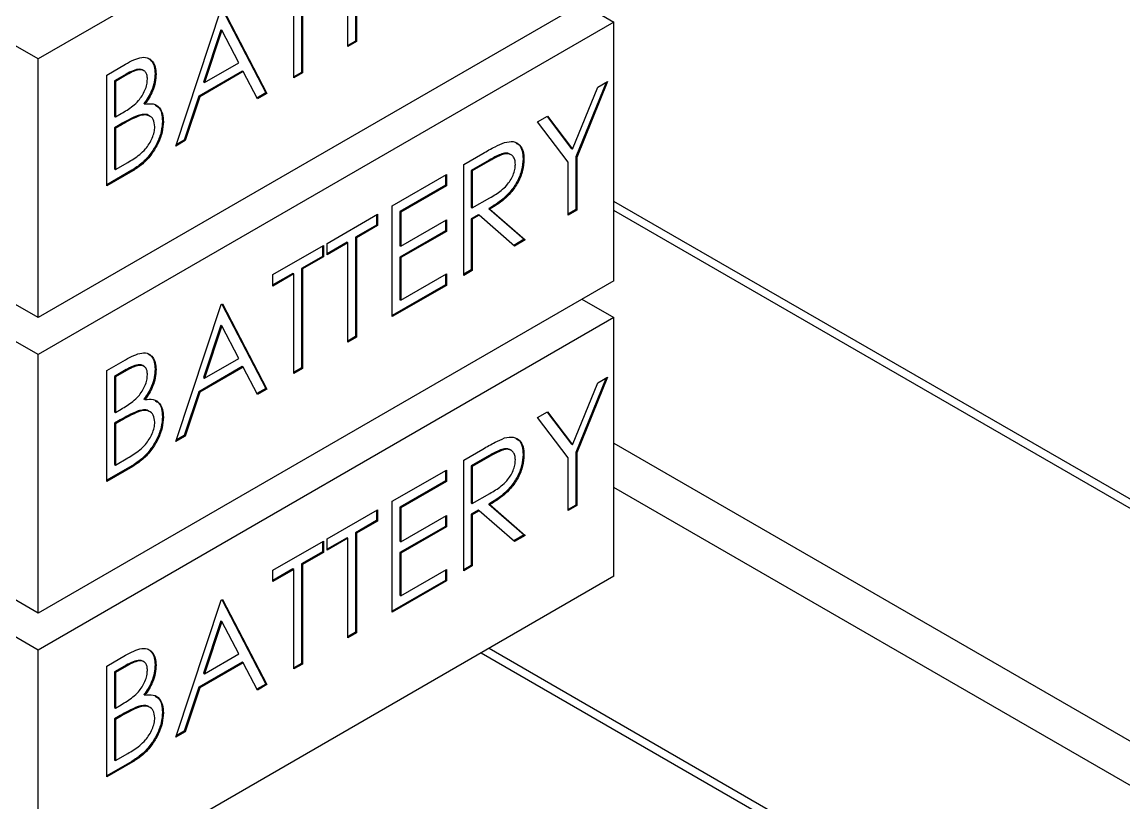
# Model space of a CAD drawing. Header units: millimetres. Extents: x 0 to 17520, y 0 to 12300.
# Drawn here: x 15423.3 to 15666.8, y 10426.1 to 10598.7 of the extents above; entities that cross this region are included whole.
import ezdxf

# ---------------------------------------------------------------- set-up
doc = ezdxf.new("R2010")
doc.units = ezdxf.units.MM
doc.header["$LTSCALE"] = 30

msp = doc.modelspace()

# ---------------------------------------------------------------- linework, layer by layer
for p, q in [((15554.1, 10664.001), (15426.821, 10590.524)), ((15495.319, 10593.251), (15495.319, 10615.235)), ((15497.011, 10616.456), (15497.011, 10594.472)), ((15497.223, 10616.334), (15497.223, 10594.35)), ((15483.353, 10586.343), (15483.353, 10608.327)), ((15485.045, 10609.548), (15485.045, 10587.564)), ((15485.257, 10609.426), (15485.257, 10587.442)), ((15554.1, 10606.843), (15426.821, 10533.366)), ((15457.245, 10571.271), (15467.307, 10601.576)), ((15467.465, 10601.667), (15477.158, 10583.011)), ((15467.579, 10601.733), (15477.37, 10582.889)), ((15547.028, 10602.76), (15554.1, 10598.678)), ((15554.1, 10598.678), (15426.821, 10525.201)), ((15554.1, 10541.52), (15554.1, 10598.678)), ((15467.21, 10596.99), (15463.368, 10585.415)), ((15467.422, 10596.868), (15463.58, 10585.292)), ((15467.21, 10596.99), (15467.422, 10596.868)), ((15471.161, 10589.668), (15467.422, 10596.868)), ((15426.821, 10590.524), (15419.749, 10594.607)), ((15497.011, 10594.472), (15495.319, 10593.496)), ((15497.223, 10594.35), (15495.319, 10593.251)), ((15497.223, 10594.35), (15497.011, 10594.472)), ((15426.821, 10533.366), (15426.821, 10590.524)), ((15442.015, 10586.975), (15446.153, 10589.364)), ((15463.58, 10585.292), (15471.161, 10589.668)), ((15442.015, 10562.479), (15442.015, 10586.975)), ((15446.29, 10587.175), (15443.706, 10585.684)), ((15446.502, 10587.053), (15443.918, 10585.561)), ((15446.29, 10587.175), (15446.502, 10587.053)), ((15450.235, 10587.916), (15449.97, 10588.069)), ((15452.893, 10587.185), (15452.681, 10587.307)), ((15471.952, 10587.857), (15462.336, 10582.306)), ((15472.164, 10587.735), (15462.548, 10582.184)), ((15472.164, 10587.735), (15471.952, 10587.857)), ((15475.3, 10581.694), (15472.164, 10587.735)), ((15485.045, 10587.564), (15483.353, 10586.588)), ((15485.257, 10587.442), (15483.353, 10586.343)), ((15485.257, 10587.442), (15485.045, 10587.564)), ((15443.706, 10585.684), (15443.706, 10577.832)), ((15443.706, 10585.684), (15443.918, 10585.561)), ((15443.918, 10585.561), (15443.918, 10577.71)), ((15463.368, 10585.415), (15463.58, 10585.292)), ((15544.957, 10570.553), (15550.524, 10584.293)), ((15552.362, 10585.354), (15545.693, 10568.897)), ((15552.704, 10585.551), (15545.905, 10568.774)), ((15550.524, 10584.293), (15552.704, 10585.551)), ((15462.336, 10582.306), (15459.11, 10572.593)), ((15462.548, 10582.184), (15459.322, 10572.47)), ((15462.548, 10582.184), (15462.336, 10582.306)), ((15477.158, 10583.011), (15475.203, 10581.882)), ((15477.37, 10582.889), (15475.3, 10581.694)), ((15477.37, 10582.889), (15477.158, 10583.011)), ((15450.441, 10580.558), (15450.229, 10580.68)), ((15443.706, 10577.832), (15443.918, 10577.71)), ((15444.968, 10576.049), (15443.706, 10575.32)), ((15443.918, 10577.71), (15445.197, 10578.448)), ((15444.968, 10576.049), (15445.18, 10575.926)), ((15448.937, 10578.05), (15449.149, 10577.928)), ((15451.581, 10577.852), (15451.316, 10578.005)), ((15454.525, 10576.654), (15454.313, 10576.776)), ((15537.202, 10576.602), (15539.382, 10577.861)), ((15544.001, 10567.675), (15537.202, 10576.602)), ((15539.3, 10577.813), (15544.745, 10570.676)), ((15539.382, 10577.861), (15544.957, 10570.553)), ((15443.706, 10575.32), (15443.706, 10566.212)), ((15443.706, 10575.32), (15443.918, 10575.198)), ((15445.18, 10575.926), (15443.918, 10575.198)), ((15443.918, 10575.198), (15443.918, 10566.09)), ((15459.322, 10572.47), (15457.245, 10571.271)), ((15459.11, 10572.593), (15457.345, 10571.574)), ((15459.322, 10572.47), (15459.11, 10572.593)), ((15520.884, 10567.182), (15525.129, 10569.633)), ((15531.347, 10569.345), (15531.082, 10569.498)), ((15544.957, 10570.553), (15544.745, 10570.676)), ((15545.693, 10568.897), (15545.693, 10557.252)), ((15545.905, 10568.774), (15545.693, 10568.897)), ((15545.905, 10568.774), (15545.905, 10557.13)), ((15443.918, 10566.09), (15446.629, 10567.655)), ((15520.884, 10542.686), (15520.884, 10567.182)), ((15526.553, 10568.187), (15522.576, 10565.891)), ((15526.765, 10568.065), (15522.788, 10565.768)), ((15526.553, 10568.187), (15526.765, 10568.065)), ((15534.21, 10568.324), (15533.998, 10568.447)), ((15544.001, 10556.031), (15544.001, 10567.675)), ((15447.539, 10565.913), (15442.015, 10562.723)), ((15447.751, 10565.79), (15442.015, 10562.479)), ((15443.706, 10566.212), (15443.918, 10566.09)), ((15447.751, 10565.79), (15447.539, 10565.913)), ((15505.11, 10558.076), (15517.077, 10564.984)), ((15516.864, 10564.861), (15516.864, 10562.594)), ((15517.077, 10564.984), (15517.077, 10562.471)), ((15522.576, 10565.891), (15522.576, 10557.726)), ((15522.576, 10565.891), (15522.788, 10565.768)), ((15522.788, 10565.768), (15522.788, 10557.603)), ((15516.864, 10562.594), (15506.802, 10556.785)), ((15517.077, 10562.471), (15507.014, 10556.662)), ((15517.077, 10562.471), (15516.864, 10562.594)), ((15522.788, 10557.603), (15526.672, 10559.811)), ((15777.817, 10429.901), (15554.1, 10559.05)), ((15505.11, 10533.58), (15505.11, 10558.076)), ((15506.802, 10556.785), (15506.802, 10549.248)), ((15507.014, 10556.662), (15506.802, 10556.785)), ((15507.014, 10556.662), (15507.014, 10549.125)), ((15522.576, 10557.726), (15522.788, 10557.603)), ((15526.477, 10557.465), (15534.27, 10550.658)), ((15526.689, 10557.343), (15526.477, 10557.465)), ((15526.689, 10557.343), (15534.482, 10550.536)), ((15545.693, 10557.252), (15544.001, 10556.276)), ((15545.905, 10557.13), (15544.001, 10556.031)), ((15545.905, 10557.13), (15545.693, 10557.252)), ((15776.06, 10428.886), (15554.1, 10557.021)), ((15490.696, 10549.755), (15501.847, 10556.192)), ((15501.634, 10556.069), (15501.634, 10553.802)), ((15501.847, 10556.192), (15501.847, 10553.679)), ((15507.014, 10549.125), (15517.077, 10554.934)), ((15516.864, 10554.812), (15516.864, 10552.544)), ((15517.077, 10554.934), (15517.077, 10552.422)), ((15524.123, 10556.106), (15522.576, 10555.213)), ((15522.576, 10555.213), (15522.576, 10543.907)), ((15522.788, 10555.091), (15522.576, 10555.213)), ((15524.335, 10555.984), (15522.788, 10555.091)), ((15522.788, 10555.091), (15522.788, 10543.785)), ((15524.335, 10555.984), (15524.123, 10556.106)), ((15532.128, 10549.177), (15524.335, 10555.984)), ((15501.634, 10553.802), (15497.011, 10551.133)), ((15501.847, 10553.679), (15497.223, 10551.01)), ((15501.847, 10553.679), (15501.634, 10553.802)), ((15516.864, 10552.544), (15506.802, 10546.735)), ((15517.077, 10552.422), (15507.014, 10546.613)), ((15517.077, 10552.422), (15516.864, 10552.544)), ((15478.73, 10542.847), (15489.88, 10549.284)), ((15489.88, 10549.284), (15489.88, 10546.771)), ((15495.107, 10550.034), (15490.696, 10547.487)), ((15495.319, 10549.911), (15490.696, 10547.242)), ((15490.696, 10547.242), (15490.696, 10549.755)), ((15495.319, 10549.911), (15495.107, 10550.034)), ((15495.319, 10527.928), (15495.319, 10549.911)), ((15497.011, 10551.133), (15497.011, 10529.149)), ((15497.223, 10551.01), (15497.011, 10551.133)), ((15497.223, 10551.01), (15497.223, 10529.027)), ((15507.014, 10549.125), (15506.802, 10549.248)), ((15534.27, 10550.658), (15531.959, 10549.324)), ((15534.482, 10550.536), (15532.128, 10549.177)), ((15534.482, 10550.536), (15534.27, 10550.658)), ((15489.668, 10546.894), (15485.045, 10544.225)), ((15489.668, 10549.161), (15489.668, 10546.894)), ((15489.88, 10546.771), (15489.668, 10546.894)), ((15489.88, 10546.771), (15485.257, 10544.102)), ((15506.802, 10546.735), (15506.802, 10537.314)), ((15507.014, 10546.613), (15506.802, 10546.735)), ((15507.014, 10546.613), (15507.014, 10537.191)), ((15483.141, 10543.126), (15478.73, 10540.579)), ((15483.353, 10543.003), (15478.73, 10540.334)), ((15478.73, 10540.334), (15478.73, 10542.847)), ((15483.353, 10543.003), (15483.141, 10543.126)), ((15483.353, 10521.02), (15483.353, 10543.003)), ((15485.045, 10544.225), (15485.045, 10522.241)), ((15485.257, 10544.102), (15485.045, 10544.225)), ((15485.257, 10544.102), (15485.257, 10522.119)), ((15507.014, 10537.191), (15517.077, 10543)), ((15516.864, 10542.878), (15516.864, 10540.61)), ((15517.077, 10543), (15517.077, 10540.488)), ((15522.576, 10543.907), (15520.884, 10542.931)), ((15522.788, 10543.785), (15520.884, 10542.686)), ((15522.788, 10543.785), (15522.576, 10543.907)), ((15554.1, 10541.52), (15426.821, 10468.043)), ((15516.864, 10540.61), (15505.11, 10533.825)), ((15517.077, 10540.488), (15505.11, 10533.58)), ((15517.077, 10540.488), (15516.864, 10540.61)), ((15426.821, 10533.366), (15419.75, 10537.448)), ((15507.014, 10537.191), (15506.802, 10537.314)), ((15547.028, 10537.437), (15554.1, 10533.354)), ((15457.245, 10505.947), (15467.307, 10536.253)), ((15467.307, 10536.253), (15467.579, 10536.41)), ((15467.465, 10536.344), (15477.158, 10517.688)), ((15467.579, 10536.41), (15477.37, 10517.565)), ((15554.1, 10533.354), (15426.821, 10459.878)), ((15554.1, 10476.197), (15554.1, 10533.354)), ((15467.21, 10531.667), (15463.368, 10520.091)), ((15467.422, 10531.544), (15463.58, 10519.969)), ((15467.21, 10531.667), (15467.422, 10531.544)), ((15471.161, 10524.345), (15467.422, 10531.544)), ((15426.821, 10525.201), (15419.749, 10529.284)), ((15497.011, 10529.149), (15495.319, 10528.172)), ((15497.223, 10529.027), (15495.319, 10527.928)), ((15497.223, 10529.027), (15497.011, 10529.149)), ((15426.821, 10468.043), (15426.821, 10525.201)), ((15442.015, 10521.652), (15446.153, 10524.041)), ((15450.235, 10522.593), (15449.97, 10522.746)), ((15471.952, 10522.534), (15462.336, 10516.983)), ((15463.58, 10519.969), (15471.161, 10524.345)), ((15472.164, 10522.412), (15471.952, 10522.534)), ((15442.015, 10497.155), (15442.015, 10521.652)), ((15446.29, 10521.852), (15443.706, 10520.361)), ((15443.706, 10520.361), (15443.706, 10512.509)), ((15443.706, 10520.361), (15443.918, 10520.238)), ((15446.502, 10521.73), (15443.918, 10520.238)), ((15443.918, 10520.238), (15443.918, 10512.387)), ((15446.29, 10521.852), (15446.502, 10521.73)), ((15452.893, 10521.861), (15452.681, 10521.984)), ((15472.164, 10522.412), (15462.548, 10516.86)), ((15463.368, 10520.091), (15463.58, 10519.969)), ((15475.3, 10516.371), (15472.164, 10522.412)), ((15485.045, 10522.241), (15483.353, 10521.264)), ((15485.257, 10522.119), (15483.353, 10521.02)), ((15485.257, 10522.119), (15485.045, 10522.241)), ((15552.362, 10520.031), (15545.693, 10503.574)), ((15552.704, 10520.228), (15545.905, 10503.451)), ((15550.524, 10518.969), (15552.704, 10520.228)), ((15477.158, 10517.688), (15475.203, 10516.559)), ((15477.37, 10517.565), (15477.158, 10517.688)), ((15544.957, 10505.23), (15550.524, 10518.969)), ((15450.441, 10515.235), (15450.229, 10515.357)), ((15462.336, 10516.983), (15459.11, 10507.269)), ((15462.548, 10516.86), (15459.322, 10507.147)), ((15462.548, 10516.86), (15462.336, 10516.983)), ((15477.37, 10517.565), (15475.3, 10516.371)), ((15443.918, 10512.387), (15445.197, 10513.125)), ((15448.937, 10512.727), (15449.149, 10512.605)), ((15443.706, 10512.509), (15443.918, 10512.387)), ((15444.968, 10510.725), (15443.706, 10509.997)), ((15445.18, 10510.603), (15443.918, 10509.874)), ((15444.968, 10510.725), (15445.18, 10510.603)), ((15451.581, 10512.528), (15451.316, 10512.681)), ((15454.525, 10511.331), (15454.313, 10511.453)), ((15537.202, 10511.279), (15539.382, 10512.537)), ((15544.001, 10502.352), (15537.202, 10511.279)), ((15539.3, 10512.49), (15544.745, 10505.352)), ((15539.382, 10512.537), (15544.957, 10505.23)), ((15443.706, 10509.997), (15443.706, 10500.889)), ((15443.706, 10509.997), (15443.918, 10509.874)), ((15443.918, 10509.874), (15443.918, 10500.767)), ((15459.322, 10507.147), (15457.245, 10505.947)), ((15459.11, 10507.269), (15457.345, 10506.25)), ((15459.322, 10507.147), (15459.11, 10507.269)), ((15554.1, 10505.587), (15731.512, 10403.169)), ((15520.884, 10501.859), (15525.129, 10504.309)), ((15531.347, 10504.022), (15531.082, 10504.175)), ((15534.21, 10503.001), (15533.998, 10503.123)), ((15544.957, 10505.23), (15544.745, 10505.352)), ((15545.693, 10503.574), (15545.693, 10491.929)), ((15545.905, 10503.451), (15545.693, 10503.574)), ((15545.905, 10503.451), (15545.905, 10491.807)), ((15447.539, 10500.589), (15442.015, 10497.4)), ((15443.706, 10500.889), (15443.918, 10500.767)), ((15443.918, 10500.767), (15446.629, 10502.332)), ((15447.751, 10500.467), (15447.539, 10500.589)), ((15520.884, 10477.362), (15520.884, 10501.859)), ((15526.553, 10502.864), (15522.576, 10500.568)), ((15522.576, 10500.568), (15522.576, 10492.402)), ((15522.576, 10500.568), (15522.788, 10500.445)), ((15526.765, 10502.741), (15522.788, 10500.445)), ((15526.553, 10502.864), (15526.765, 10502.741)), ((15544.001, 10490.708), (15544.001, 10502.352)), ((15447.751, 10500.467), (15442.015, 10497.155)), ((15505.11, 10492.753), (15517.077, 10499.661)), ((15516.864, 10499.538), (15516.864, 10497.271)), ((15517.077, 10499.661), (15517.077, 10497.148)), ((15522.788, 10500.445), (15522.788, 10492.28)), ((15516.864, 10497.271), (15506.802, 10491.462)), ((15517.077, 10497.148), (15507.014, 10491.339)), ((15517.077, 10497.148), (15516.864, 10497.271)), ((15723.026, 10398.271), (15554.1, 10495.79)), ((15522.788, 10492.28), (15526.672, 10494.488)), ((15490.696, 10484.431), (15501.847, 10490.869)), ((15501.847, 10490.869), (15501.847, 10488.356)), ((15505.11, 10468.256), (15505.11, 10492.753)), ((15506.802, 10491.462), (15506.802, 10483.924)), ((15507.014, 10491.339), (15506.802, 10491.462)), ((15507.014, 10491.339), (15507.014, 10483.802)), ((15522.576, 10492.402), (15522.788, 10492.28)), ((15526.477, 10492.142), (15534.27, 10485.335)), ((15526.689, 10492.019), (15526.477, 10492.142)), ((15526.689, 10492.019), (15534.482, 10485.213)), ((15545.693, 10491.929), (15544.001, 10490.953)), ((15545.905, 10491.807), (15544.001, 10490.708)), ((15545.905, 10491.807), (15545.693, 10491.929)), ((15501.634, 10488.479), (15497.011, 10485.81)), ((15501.634, 10490.746), (15501.634, 10488.479)), ((15501.847, 10488.356), (15501.634, 10488.479)), ((15507.014, 10483.802), (15517.077, 10489.611)), ((15516.864, 10489.488), (15516.864, 10487.221)), ((15517.077, 10489.611), (15517.077, 10487.098)), ((15524.123, 10490.783), (15522.576, 10489.89)), ((15522.576, 10489.89), (15522.576, 10478.584)), ((15522.788, 10489.767), (15522.576, 10489.89)), ((15524.335, 10490.66), (15522.788, 10489.767)), ((15522.788, 10489.767), (15522.788, 10478.461)), ((15524.335, 10490.66), (15524.123, 10490.783)), ((15532.128, 10483.853), (15524.335, 10490.66)), ((15501.847, 10488.356), (15497.223, 10485.687)), ((15516.864, 10487.221), (15506.802, 10481.412)), ((15517.077, 10487.098), (15507.014, 10481.289)), ((15517.077, 10487.098), (15516.864, 10487.221)), ((15478.73, 10477.523), (15489.88, 10483.96)), ((15489.668, 10483.838), (15489.668, 10481.571)), ((15489.88, 10483.96), (15489.88, 10481.448)), ((15495.107, 10484.711), (15490.696, 10482.164)), ((15495.319, 10484.588), (15490.696, 10481.919)), ((15490.696, 10481.919), (15490.696, 10484.431)), ((15495.319, 10484.588), (15495.107, 10484.711)), ((15495.319, 10462.604), (15495.319, 10484.588)), ((15497.011, 10485.81), (15497.011, 10463.826)), ((15497.223, 10485.687), (15497.011, 10485.81)), ((15497.223, 10485.687), (15497.223, 10463.703)), ((15507.014, 10483.802), (15506.802, 10483.924)), ((15534.27, 10485.335), (15531.959, 10484.001)), ((15534.482, 10485.213), (15532.128, 10483.853)), ((15534.482, 10485.213), (15534.27, 10485.335)), ((15489.668, 10481.571), (15485.045, 10478.901)), ((15489.88, 10481.448), (15485.257, 10478.779)), ((15489.88, 10481.448), (15489.668, 10481.571)), ((15506.802, 10481.412), (15506.802, 10471.99)), ((15507.014, 10481.289), (15506.802, 10481.412)), ((15507.014, 10481.289), (15507.014, 10471.868)), ((15485.045, 10478.901), (15485.045, 10456.918)), ((15485.257, 10478.779), (15485.045, 10478.901)), ((15485.257, 10478.779), (15485.257, 10456.795)), ((15554.1, 10476.197), (15426.821, 10402.72)), ((15483.141, 10477.802), (15478.73, 10475.256)), ((15483.353, 10477.68), (15478.73, 10475.011)), ((15478.73, 10475.011), (15478.73, 10477.523)), ((15483.353, 10477.68), (15483.141, 10477.802)), ((15483.353, 10455.696), (15483.353, 10477.68)), ((15507.014, 10471.868), (15517.077, 10477.677)), ((15516.864, 10477.554), (15516.864, 10475.287)), ((15517.077, 10477.677), (15517.077, 10475.164)), ((15522.576, 10478.584), (15520.884, 10477.607)), ((15522.788, 10478.461), (15520.884, 10477.362)), ((15522.788, 10478.461), (15522.576, 10478.584)), ((15516.864, 10475.287), (15505.11, 10468.501)), ((15517.077, 10475.164), (15505.11, 10468.256)), ((15517.077, 10475.164), (15516.864, 10475.287)), ((15426.821, 10468.043), (15419.75, 10472.125)), ((15507.014, 10471.868), (15506.802, 10471.99)), ((15457.245, 10440.624), (15467.307, 10470.929)), ((15467.307, 10470.929), (15467.579, 10471.086)), ((15467.465, 10471.02), (15477.158, 10452.365)), ((15467.579, 10471.086), (15477.37, 10452.242)), ((15467.21, 10466.343), (15463.368, 10454.768)), ((15467.422, 10466.221), (15463.58, 10454.646)), ((15467.21, 10466.343), (15467.422, 10466.221)), ((15471.161, 10459.022), (15467.422, 10466.221)), ((15426.821, 10459.878), (15419.749, 10463.96)), ((15497.011, 10463.826), (15495.319, 10462.849)), ((15497.223, 10463.703), (15495.319, 10462.604)), ((15497.223, 10463.703), (15497.011, 10463.826)), ((15426.821, 10402.72), (15426.821, 10459.878)), ((15524.757, 10459.257), (15676.714, 10371.535)), ((15526.515, 10460.272), (15678.471, 10372.55)), ((15442.015, 10456.328), (15446.153, 10458.718)), ((15450.235, 10457.269), (15449.97, 10457.422)), ((15471.952, 10457.211), (15462.336, 10451.659)), ((15472.164, 10457.088), (15462.548, 10451.537)), ((15463.58, 10454.646), (15471.161, 10459.022)), ((15472.164, 10457.088), (15471.952, 10457.211)), ((15475.3, 10451.048), (15472.164, 10457.088)), ((15485.045, 10456.918), (15483.353, 10455.941)), ((15485.257, 10456.795), (15483.353, 10455.696)), ((15485.257, 10456.795), (15485.045, 10456.918)), ((15442.015, 10431.832), (15442.015, 10456.328)), ((15446.29, 10456.529), (15443.706, 10455.037)), ((15443.706, 10455.037), (15443.706, 10447.186)), ((15443.706, 10455.037), (15443.918, 10454.915)), ((15446.502, 10456.406), (15443.918, 10454.915)), ((15443.918, 10454.915), (15443.918, 10447.063)), ((15446.29, 10456.529), (15446.502, 10456.406)), ((15452.893, 10456.538), (15452.681, 10456.661)), ((15463.368, 10454.768), (15463.58, 10454.646)), ((15477.158, 10452.365), (15475.203, 10451.236)), ((15477.37, 10452.242), (15475.3, 10451.048)), ((15477.37, 10452.242), (15477.158, 10452.365)), ((15450.441, 10449.911), (15450.229, 10450.034)), ((15462.336, 10451.659), (15459.11, 10441.946)), ((15462.548, 10451.537), (15459.322, 10441.824)), ((15462.548, 10451.537), (15462.336, 10451.659)), ((15443.706, 10447.186), (15443.918, 10447.063)), ((15443.918, 10447.063), (15445.197, 10447.802)), ((15448.937, 10447.404), (15449.149, 10447.281)), ((15451.581, 10447.205), (15451.316, 10447.358)), ((15444.968, 10445.402), (15443.706, 10444.673)), ((15443.706, 10444.673), (15443.706, 10435.566)), ((15443.706, 10444.673), (15443.918, 10444.551)), ((15445.18, 10445.28), (15443.918, 10444.551)), ((15443.918, 10444.551), (15443.918, 10435.443)), ((15444.968, 10445.402), (15445.18, 10445.28)), ((15454.525, 10446.007), (15454.313, 10446.13)), ((15459.322, 10441.824), (15457.245, 10440.624)), ((15459.11, 10441.946), (15457.345, 10440.927)), ((15459.322, 10441.824), (15459.11, 10441.946)), ((15447.539, 10435.266), (15442.015, 10432.077)), ((15447.751, 10435.144), (15442.015, 10431.832)), ((15443.706, 10435.566), (15443.918, 10435.443)), ((15443.918, 10435.443), (15446.629, 10437.009)), ((15447.751, 10435.144), (15447.539, 10435.266))]:
    msp.add_line(p, q)
for points, knots in [([(15446.153, 10589.364), (15446.757, 10589.695), (15447.964, 10590.356), (15449.758, 10590.99), (15451.24, 10590.826), (15452.209, 10589.965), (15452.795, 10588.775), (15452.86, 10587.715), (15452.893, 10587.185)], [0, 0, 0, 0, 0.1870189, 0.3737243, 0.5599417, 0.7066189, 0.8533088, 1, 1, 1, 1]), ([(15451.164, 10590.688), (15451.443, 10590.491), (15452.039, 10590.069), (15452.578, 10588.89), (15452.647, 10587.835), (15452.681, 10587.307)], [0, 0, 0, 0, 0.3047014, 0.6523491, 1, 1, 1, 1]), ([(15449.987, 10588.04), (15449.968, 10588.057), (15449.792, 10588.218), (15449.086, 10588.31), (15447.84, 10588.015), (15446.807, 10587.456), (15446.29, 10587.175)], [0, 0, 0, 0, 0.0232751, 0.2186806, 0.6087124, 1, 1, 1, 1]), ([(15445.197, 10578.448), (15445.628, 10578.705), (15446.49, 10579.217), (15447.777, 10580.113), (15448.93, 10581.157), (15449.837, 10582.378), (15450.477, 10583.599), (15450.911, 10584.875), (15450.963, 10585.653), (15450.989, 10586.042)], [0, 0, 0, 0, 0.16694661, 0.33380825, 0.50027648, 0.62526205, 0.75023901, 0.87515042, 1, 1, 1, 1]), ([(15450.989, 10586.042), (15450.974, 10586.331), (15450.943, 10586.909), (15450.657, 10587.591), (15450.166, 10588.011), (15449.319, 10588.221), (15448.045, 10587.882), (15447.017, 10587.33), (15446.502, 10587.053)], [0, 0, 0, 0, 0.1250852, 0.2500304, 0.3749874, 0.5000287, 0.7496126, 1, 1, 1, 1]), ([(15452.681, 10587.307), (15452.647, 10586.707), (15452.578, 10585.506), (15452.007, 10583.674), (15451.209, 10582.022), (15450.556, 10581.128), (15450.229, 10580.68)], [0, 0, 0, 0, 0.2799284, 0.55967, 0.7797618, 1, 1, 1, 1]), ([(15452.893, 10587.185), (15452.859, 10586.584), (15452.79, 10585.384), (15452.219, 10583.552), (15451.422, 10581.899), (15450.768, 10581.005), (15450.441, 10580.558)], [0, 0, 0, 0, 0.2799284, 0.55967, 0.7797618, 1, 1, 1, 1]), ([(15450.441, 10580.558), (15451.077, 10580.627), (15452.346, 10580.766), (15453.682, 10579.896), (15454.408, 10578.443), (15454.486, 10577.25), (15454.525, 10576.654)], [0, 0, 0, 0, 0.2803807, 0.5596071, 0.7797616, 1, 1, 1, 1]), ([(15452.681, 10580.304), (15452.96, 10580.167), (15453.634, 10579.837), (15454.185, 10578.545), (15454.27, 10577.366), (15454.313, 10576.776)], [0, 0, 0, 0, 0.2606007, 0.63023, 1, 1, 1, 1]), ([(15448.937, 10578.05), (15448.199, 10577.73), (15446.881, 10577.157), (15445.553, 10576.387), (15444.968, 10576.049)], [0, 0, 0, 0, 0.5597307, 1, 1, 1, 1]), ([(15449.149, 10577.928), (15448.411, 10577.607), (15447.093, 10577.034), (15445.765, 10576.265), (15445.18, 10575.926)], [0, 0, 0, 0, 0.5597307, 1, 1, 1, 1]), ([(15454.313, 10576.776), (15454.262, 10576.015), (15454.16, 10574.493), (15453.212, 10571.989), (15451.758, 10569.528), (15449.775, 10567.35), (15448.285, 10566.392), (15447.539, 10565.913)], [0, 0, 0, 0, 0.1866714, 0.3731938, 0.5599425, 0.7797048, 1, 1, 1, 1]), ([(15454.525, 10576.654), (15454.474, 10575.893), (15454.372, 10574.371), (15453.424, 10571.867), (15451.97, 10569.406), (15449.987, 10567.228), (15448.497, 10566.27), (15447.751, 10565.79)], [0, 0, 0, 0, 0.1866714, 0.3731938, 0.5599425, 0.7797048, 1, 1, 1, 1]), ([(15451.305, 10577.935), (15451.248, 10577.992), (15450.949, 10578.292), (15450.101, 10578.313), (15449.325, 10578.138), (15448.937, 10578.05)], [0, 0, 0, 0, 0.1062022, 0.5529331, 1, 1, 1, 1]), ([(15452.621, 10575.555), (15452.558, 10576.121), (15452.432, 10577.255), (15451.463, 10578.03), (15450.333, 10578.22), (15449.544, 10578.025), (15449.149, 10577.928)], [0, 0, 0, 0, 0.2790352, 0.558616, 0.779225, 1, 1, 1, 1]), ([(15446.629, 10567.655), (15447.076, 10567.919), (15447.968, 10568.447), (15449.3, 10569.379), (15450.487, 10570.482), (15451.415, 10571.759), (15452.068, 10573.023), (15452.536, 10574.344), (15452.593, 10575.151), (15452.621, 10575.555)], [0, 0, 0, 0, 0.1669392, 0.3338074, 0.5002202, 0.6252242, 0.7502015, 0.8751351, 1, 1, 1, 1]), ([(15525.129, 10569.633), (15526.031, 10570.156), (15527.639, 10571.091), (15529.234, 10571.773), (15529.935, 10572.073)], [0, 0, 0, 0, 0.5602408, 1, 1, 1, 1]), ([(15529.935, 10572.073), (15530.601, 10572.203), (15531.932, 10572.461), (15533.332, 10571.619), (15534.105, 10570.164), (15534.175, 10568.938), (15534.21, 10568.324)], [0, 0, 0, 0, 0.2797973, 0.5595026, 0.7796275, 1, 1, 1, 1]), ([(15532.387, 10571.943), (15532.645, 10571.829), (15533.316, 10571.535), (15533.88, 10570.263), (15533.959, 10569.052), (15533.998, 10568.447)], [0, 0, 0, 0, 0.2382181, 0.6188949, 1, 1, 1, 1]), ([(15531.093, 10569.459), (15531.055, 10569.491), (15530.821, 10569.688), (15530.125, 10569.761), (15529.028, 10569.475), (15527.791, 10568.885), (15526.966, 10568.42), (15526.553, 10568.187)], [0, 0, 0, 0, 0.0379761, 0.2302223, 0.4863416, 0.743138, 1, 1, 1, 1]), ([(15532.307, 10567.23), (15532.284, 10567.575), (15532.238, 10568.266), (15531.816, 10569.002), (15531.217, 10569.483), (15530.35, 10569.66), (15529.236, 10569.346), (15528.004, 10568.765), (15527.178, 10568.298), (15526.765, 10568.065)], [0, 0, 0, 0, 0.12491887, 0.24984335, 0.3747939, 0.49973206, 0.66618047, 0.83306889, 1, 1, 1, 1]), ([(15533.998, 10568.447), (15533.943, 10567.64), (15533.832, 10566.028), (15532.78, 10563.361), (15531.259, 10561.17), (15529.618, 10559.587), (15528.054, 10558.419), (15527.002, 10557.783), (15526.477, 10557.465)], [0, 0, 0, 0, 0.1865043, 0.3727476, 0.5590666, 0.7058755, 0.8529101, 1, 1, 1, 1]), ([(15526.672, 10559.811), (15527.093, 10560.062), (15527.936, 10560.565), (15529.196, 10561.431), (15530.322, 10562.455), (15531.218, 10563.642), (15531.829, 10564.846), (15532.235, 10566.091), (15532.283, 10566.85), (15532.307, 10567.23)], [0, 0, 0, 0, 0.1669289, 0.3337955, 0.5002373, 0.6251758, 0.7501499, 0.8750651, 1, 1, 1, 1]), ([(15534.21, 10568.324), (15534.155, 10567.517), (15534.044, 10565.905), (15532.992, 10563.238), (15531.471, 10561.047), (15529.83, 10559.465), (15528.266, 10558.297), (15527.215, 10557.661), (15526.689, 10557.343)], [0, 0, 0, 0, 0.1865043, 0.3727476, 0.5590666, 0.7058755, 0.8529101, 1, 1, 1, 1]), ([(15446.153, 10524.041), (15446.757, 10524.372), (15447.964, 10525.033), (15449.758, 10525.667), (15451.24, 10525.503), (15452.209, 10524.642), (15452.795, 10523.452), (15452.86, 10522.392), (15452.893, 10521.861)], [0, 0, 0, 0, 0.1870205, 0.3737281, 0.5599469, 0.7066251, 0.853312, 1, 1, 1, 1]), ([(15451.164, 10525.365), (15451.443, 10525.168), (15452.039, 10524.746), (15452.578, 10523.567), (15452.647, 10522.511), (15452.681, 10521.984)], [0, 0, 0, 0, 0.30471297, 0.65235523, 1, 1, 1, 1]), ([(15449.987, 10522.717), (15449.968, 10522.734), (15449.792, 10522.895), (15449.086, 10522.987), (15447.84, 10522.692), (15446.807, 10522.132), (15446.29, 10521.852)], [0, 0, 0, 0, 0.02326698, 0.21866846, 0.60870798, 1, 1, 1, 1]), ([(15450.989, 10520.718), (15450.974, 10521.008), (15450.943, 10521.586), (15450.657, 10522.268), (15450.166, 10522.688), (15449.319, 10522.898), (15448.045, 10522.559), (15447.017, 10522.006), (15446.502, 10521.73)], [0, 0, 0, 0, 0.1250914, 0.2500359, 0.3749924, 0.500029, 0.7496138, 1, 1, 1, 1]), ([(15445.197, 10513.125), (15445.628, 10513.382), (15446.49, 10513.894), (15447.777, 10514.79), (15448.93, 10515.833), (15449.837, 10517.055), (15450.477, 10518.276), (15450.911, 10519.552), (15450.963, 10520.329), (15450.989, 10520.718)], [0, 0, 0, 0, 0.16694751, 0.33380988, 0.50027884, 0.62526496, 0.75023836, 0.87515526, 1, 1, 1, 1]), ([(15452.681, 10521.984), (15452.647, 10521.384), (15452.578, 10520.183), (15452.007, 10518.351), (15451.209, 10516.699), (15450.556, 10515.804), (15450.229, 10515.357)], [0, 0, 0, 0, 0.2799399, 0.5596702, 0.779765, 1, 1, 1, 1]), ([(15452.893, 10521.861), (15452.859, 10521.261), (15452.79, 10520.061), (15452.219, 10518.229), (15451.422, 10516.576), (15450.768, 10515.682), (15450.441, 10515.235)], [0, 0, 0, 0, 0.2799399, 0.5596702, 0.779765, 1, 1, 1, 1]), ([(15450.441, 10515.235), (15451.077, 10515.304), (15452.346, 10515.442), (15453.682, 10514.573), (15454.408, 10513.119), (15454.486, 10511.927), (15454.525, 10511.331)], [0, 0, 0, 0, 0.28038346, 0.55960847, 0.77976518, 1, 1, 1, 1]), ([(15448.937, 10512.727), (15448.199, 10512.406), (15446.881, 10511.834), (15445.553, 10511.064), (15444.968, 10510.725)], [0, 0, 0, 0, 0.5597308, 1, 1, 1, 1]), ([(15451.305, 10512.611), (15451.248, 10512.669), (15450.949, 10512.969), (15450.101, 10512.99), (15449.325, 10512.815), (15448.937, 10512.727)], [0, 0, 0, 0, 0.10618, 0.5529195, 1, 1, 1, 1]), ([(15452.621, 10510.232), (15452.558, 10510.798), (15452.432, 10511.932), (15451.463, 10512.707), (15450.333, 10512.897), (15449.544, 10512.702), (15449.149, 10512.605)], [0, 0, 0, 0, 0.2790379, 0.5586093, 0.7792205, 1, 1, 1, 1]), ([(15452.681, 10514.981), (15452.96, 10514.844), (15453.634, 10514.514), (15454.185, 10513.222), (15454.27, 10512.043), (15454.313, 10511.453)], [0, 0, 0, 0, 0.26060842, 0.63023864, 1, 1, 1, 1]), ([(15449.149, 10512.605), (15448.411, 10512.284), (15447.093, 10511.711), (15445.765, 10510.942), (15445.18, 10510.603)], [0, 0, 0, 0, 0.5597308, 1, 1, 1, 1]), ([(15454.313, 10511.453), (15454.262, 10510.692), (15454.16, 10509.17), (15453.212, 10506.666), (15451.758, 10504.205), (15449.775, 10502.027), (15448.285, 10501.069), (15447.539, 10500.589)], [0, 0, 0, 0, 0.1866744, 0.3731993, 0.5599469, 0.7797062, 1, 1, 1, 1]), ([(15454.525, 10511.331), (15454.474, 10510.569), (15454.372, 10509.047), (15453.424, 10506.544), (15451.97, 10504.082), (15449.987, 10501.905), (15448.497, 10500.947), (15447.751, 10500.467)], [0, 0, 0, 0, 0.1866744, 0.3731993, 0.5599469, 0.7797062, 1, 1, 1, 1]), ([(15446.629, 10502.332), (15447.076, 10502.596), (15447.968, 10503.124), (15449.3, 10504.056), (15450.487, 10505.159), (15451.415, 10506.436), (15452.068, 10507.7), (15452.536, 10509.02), (15452.593, 10509.828), (15452.621, 10510.232)], [0, 0, 0, 0, 0.1669375, 0.3338042, 0.5002156, 0.6252184, 0.7501986, 0.875131, 1, 1, 1, 1]), ([(15525.129, 10504.309), (15526.031, 10504.833), (15527.639, 10505.768), (15529.234, 10506.45), (15529.935, 10506.75)], [0, 0, 0, 0, 0.5602407, 1, 1, 1, 1]), ([(15529.935, 10506.75), (15530.601, 10506.879), (15531.932, 10507.138), (15533.332, 10506.296), (15534.105, 10504.841), (15534.175, 10503.614), (15534.21, 10503.001)], [0, 0, 0, 0, 0.2797957, 0.55949946, 0.77962311, 1, 1, 1, 1]), ([(15532.387, 10506.619), (15532.645, 10506.506), (15533.316, 10506.212), (15533.88, 10504.94), (15533.959, 10503.729), (15533.998, 10503.123)], [0, 0, 0, 0, 0.2382158, 0.6188889, 1, 1, 1, 1]), ([(15533.998, 10503.123), (15533.943, 10502.317), (15533.832, 10500.705), (15532.78, 10498.038), (15531.259, 10495.846), (15529.618, 10494.264), (15528.054, 10493.096), (15527.002, 10492.46), (15526.477, 10492.142)], [0, 0, 0, 0, 0.18650467, 0.37274834, 0.55906533, 0.70587452, 0.85290995, 1, 1, 1, 1]), ([(15531.093, 10504.136), (15531.055, 10504.168), (15530.821, 10504.365), (15530.125, 10504.438), (15529.028, 10504.152), (15527.791, 10503.562), (15526.966, 10503.097), (15526.553, 10502.864)], [0, 0, 0, 0, 0.03797613, 0.23022245, 0.48634194, 0.74313756, 1, 1, 1, 1]), ([(15534.21, 10503.001), (15534.155, 10502.194), (15534.044, 10500.582), (15532.992, 10497.915), (15531.471, 10495.724), (15529.83, 10494.142), (15528.266, 10492.974), (15527.215, 10492.337), (15526.689, 10492.019)], [0, 0, 0, 0, 0.18650467, 0.37274834, 0.55906533, 0.70587452, 0.85290995, 1, 1, 1, 1]), ([(15532.307, 10501.907), (15532.284, 10502.252), (15532.238, 10502.943), (15531.816, 10503.679), (15531.217, 10504.16), (15530.35, 10504.337), (15529.236, 10504.023), (15528.004, 10503.441), (15527.178, 10502.975), (15526.765, 10502.741)], [0, 0, 0, 0, 0.12492385, 0.24984769, 0.37479759, 0.4997351, 0.66618266, 0.83306962, 1, 1, 1, 1]), ([(15526.672, 10494.488), (15527.093, 10494.739), (15527.936, 10495.242), (15529.196, 10496.108), (15530.322, 10497.132), (15531.218, 10498.319), (15531.829, 10499.522), (15532.235, 10500.768), (15532.283, 10501.527), (15532.307, 10501.907)], [0, 0, 0, 0, 0.1669296, 0.333797, 0.5002394, 0.6251754, 0.7501543, 0.8750701, 1, 1, 1, 1]), ([(15446.153, 10458.718), (15446.757, 10459.049), (15447.964, 10459.71), (15449.758, 10460.344), (15451.24, 10460.18), (15452.209, 10459.318), (15452.795, 10458.129), (15452.86, 10457.068), (15452.893, 10456.538)], [0, 0, 0, 0, 0.1870195, 0.3737264, 0.5599444, 0.706622, 0.8533083, 1, 1, 1, 1]), ([(15451.164, 10460.041), (15451.443, 10459.844), (15452.039, 10459.422), (15452.578, 10458.243), (15452.647, 10457.188), (15452.681, 10456.661)], [0, 0, 0, 0, 0.30470985, 0.65234855, 1, 1, 1, 1]), ([(15449.987, 10457.393), (15449.968, 10457.41), (15449.792, 10457.572), (15449.086, 10457.663), (15447.84, 10457.369), (15446.807, 10456.809), (15446.29, 10456.529)], [0, 0, 0, 0, 0.0232751, 0.218675, 0.6087112, 1, 1, 1, 1]), ([(15450.989, 10455.395), (15450.974, 10455.684), (15450.943, 10456.263), (15450.657, 10456.945), (15450.166, 10457.365), (15449.319, 10457.575), (15448.045, 10457.236), (15447.017, 10456.683), (15446.502, 10456.406)], [0, 0, 0, 0, 0.1250848, 0.2500295, 0.3749915, 0.5000283, 0.7496134, 1, 1, 1, 1]), ([(15445.197, 10447.802), (15445.628, 10448.058), (15446.49, 10448.571), (15447.777, 10449.467), (15448.93, 10450.51), (15449.837, 10451.732), (15450.477, 10452.952), (15450.911, 10454.228), (15450.963, 10455.006), (15450.989, 10455.395)], [0, 0, 0, 0, 0.1669473, 0.3338095, 0.5002783, 0.6252613, 0.7502386, 0.8751554, 1, 1, 1, 1]), ([(15452.681, 10456.661), (15452.647, 10456.06), (15452.578, 10454.86), (15452.007, 10453.028), (15451.209, 10451.375), (15450.556, 10450.481), (15450.229, 10450.034)], [0, 0, 0, 0, 0.2799327, 0.5596707, 0.7797598, 1, 1, 1, 1]), ([(15452.893, 10456.538), (15452.859, 10455.938), (15452.79, 10454.737), (15452.219, 10452.905), (15451.422, 10451.253), (15450.768, 10450.359), (15450.441, 10449.911)], [0, 0, 0, 0, 0.2799327, 0.5596707, 0.7797598, 1, 1, 1, 1]), ([(15450.441, 10449.911), (15451.077, 10449.981), (15452.346, 10450.119), (15453.682, 10449.25), (15454.408, 10447.796), (15454.486, 10446.604), (15454.525, 10446.007)], [0, 0, 0, 0, 0.2803801, 0.5596044, 0.7797658, 1, 1, 1, 1]), ([(15452.681, 10449.657), (15452.96, 10449.521), (15453.634, 10449.191), (15454.185, 10447.899), (15454.27, 10446.72), (15454.313, 10446.13)], [0, 0, 0, 0, 0.2606009, 0.63023933, 1, 1, 1, 1]), ([(15448.937, 10447.404), (15448.199, 10447.083), (15446.881, 10446.51), (15445.553, 10445.741), (15444.968, 10445.402)], [0, 0, 0, 0, 0.5597304, 1, 1, 1, 1]), ([(15449.149, 10447.281), (15448.411, 10446.961), (15447.093, 10446.388), (15445.765, 10445.618), (15445.18, 10445.28)], [0, 0, 0, 0, 0.5597304, 1, 1, 1, 1]), ([(15451.305, 10447.288), (15451.248, 10447.346), (15450.949, 10447.646), (15450.101, 10447.667), (15449.325, 10447.491), (15448.937, 10447.404)], [0, 0, 0, 0, 0.1061908, 0.5529249, 1, 1, 1, 1]), ([(15452.621, 10444.908), (15452.558, 10445.475), (15452.432, 10446.609), (15451.463, 10447.383), (15450.333, 10447.574), (15449.544, 10447.379), (15449.149, 10447.281)], [0, 0, 0, 0, 0.2790362, 0.558612, 0.7792218, 1, 1, 1, 1]), ([(15446.629, 10437.009), (15447.076, 10437.273), (15447.968, 10437.801), (15449.3, 10438.732), (15450.487, 10439.836), (15451.415, 10441.113), (15452.068, 10442.377), (15452.536, 10443.697), (15452.593, 10444.505), (15452.621, 10444.908)], [0, 0, 0, 0, 0.1669384, 0.3338059, 0.5002182, 0.6252216, 0.7502025, 0.8751355, 1, 1, 1, 1]), ([(15454.313, 10446.13), (15454.262, 10445.369), (15454.16, 10443.847), (15453.212, 10441.343), (15451.758, 10438.881), (15449.775, 10436.704), (15448.285, 10435.746), (15447.539, 10435.266)], [0, 0, 0, 0, 0.186671, 0.3731967, 0.5599451, 0.7797053, 1, 1, 1, 1]), ([(15454.525, 10446.007), (15454.474, 10445.246), (15454.372, 10443.724), (15453.424, 10441.22), (15451.97, 10438.759), (15449.987, 10436.581), (15448.497, 10435.623), (15447.751, 10435.144)], [0, 0, 0, 0, 0.186671, 0.3731967, 0.5599451, 0.7797053, 1, 1, 1, 1])]:
    msp.add_open_spline(points, degree=3, knots=knots)

doc.saveas('drawing.dxf')
